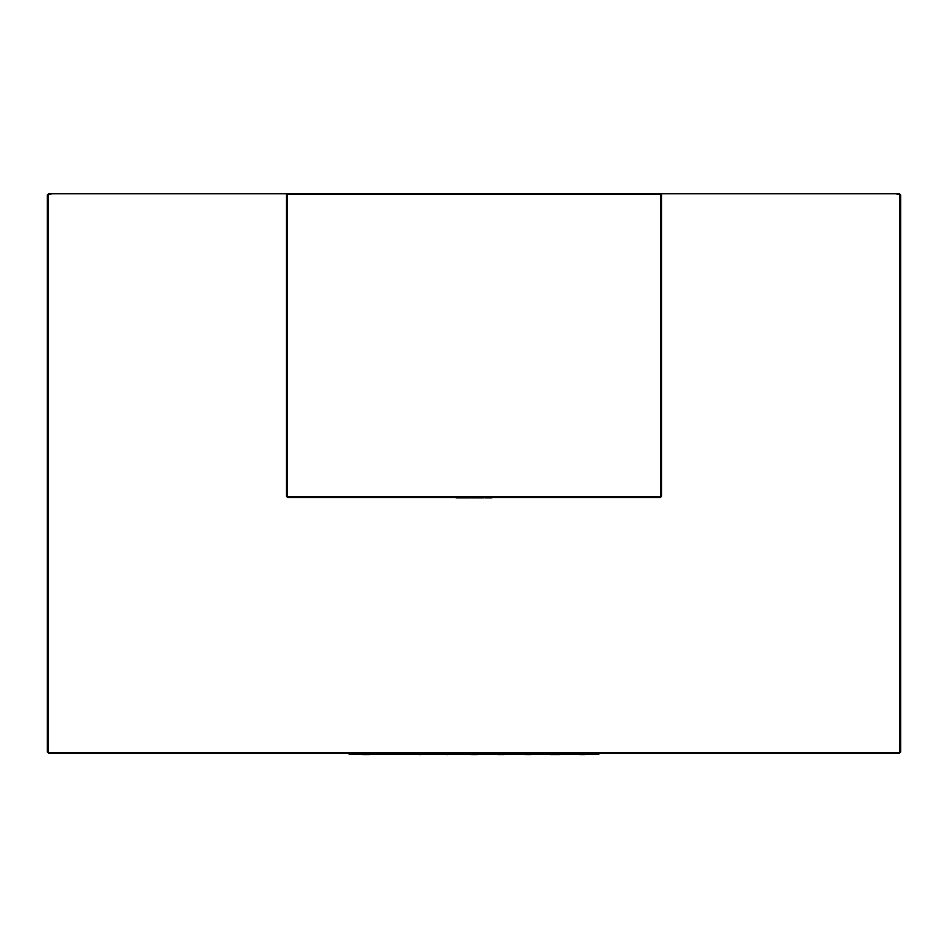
<?xml version="1.0" encoding="UTF-8"?>
<svg xmlns="http://www.w3.org/2000/svg" width="948" height="948" viewBox="0 0 948 948"><rect width="100%" height="100%" fill="white"/><g stroke="black" fill="none" stroke-linecap="round" stroke-linejoin="round"><path stroke-width="1.42" d="M898.799 752.842L899.96 752.013L899.984 194.541L896.974 193.688M48.04 752.179L48.004 194.541L51.026 193.688M48.016 194.541L51.121 193.688M48.68 193.712L899.32 193.712M287.469 194.044L660.531 194.044M287.469 497.001L660.531 497.001M287.469 497.368L660.531 497.368M456.189 497.842L461.51 497.842M462.257 497.842L470.587 497.842M471.559 497.842L475.955 497.842M476.856 497.842L483.859 497.842M485.222 497.842L491.799 497.842M48.016 751.527L48.786 752.819L899.32 752.819M48.68 753.293L899.32 753.293M349.219 753.494L598.781 753.364M348.864 753.672L599.136 753.672M349.219 753.85L598.781 753.85M349.219 753.98L598.781 753.98M362.48 754.454L363.914 754.454M364.198 754.454L365.324 754.454M365.537 754.454L369.625 754.454M419.324 754.454L420.604 754.454M446.425 754.454L447.503 754.454M470.706 754.454L471.926 754.454M472.128 754.454L473.562 754.454M473.787 754.454L475.221 754.454M475.446 754.454L477.46 754.454M498.056 754.454L499.264 754.454M499.572 754.454L500.781 754.454M501.611 754.454L504.111 754.454M525.228 754.454L526.436 754.454M527.254 754.454L529.588 754.454M529.885 754.454L530.868 754.454M550.338 754.454L551.416 754.454M551.629 754.454L553.063 754.454M553.359 754.454L554.485 754.454M554.853 754.454L555.978 754.454M556.286 754.454L557.495 754.454M557.708 754.454L559.889 754.454M579.785 754.454L581.527 754.454M581.728 754.454L582.854 754.454M583.044 754.454L585.058 754.454M896.879 193.688L899.984 194.541M899.96 194.826L899.96 752.179M661.396 194.541L661.396 496.503M661.029 194.541L661.029 496.503M589.466 754.027L574.678 754.027M562.448 754.027L547.66 754.027M535.43 754.027L520.642 754.027M508.412 754.027L493.624 754.027M481.394 754.027L466.606 754.027M454.376 754.027L439.588 754.027M427.358 754.027L412.57 754.027M400.34 754.027L385.552 754.027M373.322 754.027L358.534 754.027M286.971 194.541L286.971 496.503M286.604 194.541L286.604 496.503M47.566 194.826L47.566 752.179L47.566 194.826M900.434 194.826L900.434 752.179L900.434 194.826"/></g></svg>
